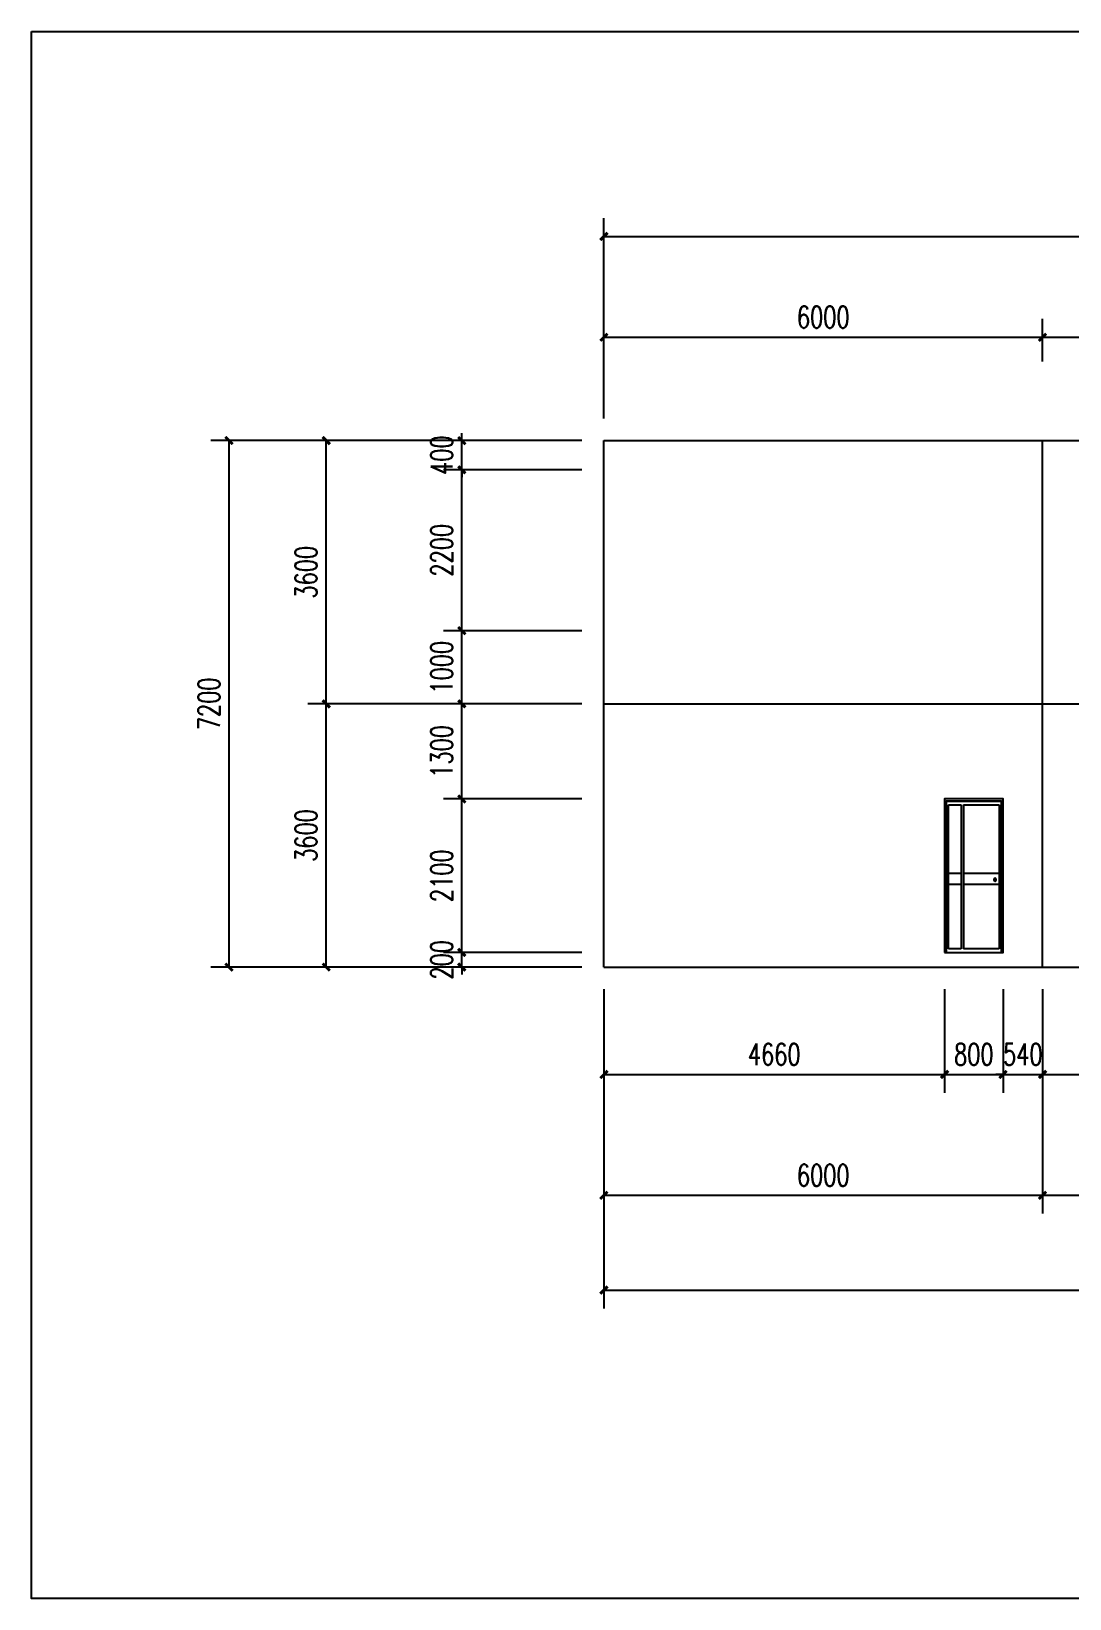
# Model space of a CAD drawing. Extents: x -76502 to 88679, y -12865 to 57615.
# Drawn here: x -76502 to -62298, y -12865 to 8567 of the extents above; entities that cross this region are included whole.
import ezdxf

# ---------------------------------------------------------------- set-up
doc = ezdxf.new("R2010")
doc.units = 0
doc.header["$LTSCALE"] = 1000
doc.header["$MEASUREMENT"] = 0
for name, color, linetype in [('AXIS_TEXT', 7, 'Continuous'), ('E_WINDOW', 4, 'Continuous'), ('edge', 180, 'Continuous'), ('GTV3_ELEV_OPENING', 7, 'Continuous'), ('PUB_DIM', 3, 'Continuous')]:
    doc.layers.add(name, color=color, linetype=linetype)
doc.styles.add('_TCH_DIM_T3', font='SIMPLEX', dxfattribs={"width": 0.705882, "bigfont": 'GBCBIG'})
doc.dimstyles.new('_TCH_ARCH&&100', dxfattribs={"dimtxt": 297.5, "dimasz": 100, "dimexe": 250, "dimexo": 300, "dimgap": 126.25, "dimtad": 1, "dimdec": 0, "dimtxsty": '_TCH_DIM_T3', "dimblk": 'ARCHTICK', "dimcen": 2.5, "dimclrt": 7, "dimazin": 2, "dimtfac": 1, "dimtdec": 0, "dimtix": 1, "dimtmove": 2, "dimatfit": 3, "dimfxl": 100})

# ---------------------------------------------------------------- blocks, each defined once
blk = doc.blocks.new('_ArchTick')
at = {"color": 0, "linetype": 'ByBlock', "const_width": 0.4}
blk.add_lwpolyline([(-0.5, -0.5), (0.5, 0.5)], dxfattribs=at)
blk = doc.blocks.new('*D135')
at = {"layer": 'Defpoints', "color": 0, "transparency": 16777216}
for p in [(-73797, 2971), (-68669, 2971), (-68669, -4229)]:
    blk.add_point(p, dxfattribs=at)
at = {"layer": 'PUB_DIM', "color": 0, "lineweight": -2, "transparency": 16777216}
for p, q in [((-68969, 2971), (-74047, 2971)), ((-73797, -4229), (-73797, 2971)), ((-68969, -4229), (-74047, -4229))]:
    blk.add_line(p, q, dxfattribs=at)
at = {"layer": 'PUB_DIM', "color": 0, "lineweight": -2, "transparency": 16777216, "xscale": 100, "yscale": 100, "zscale": 100}
for p, rotation in [((-73797, 2971), 90), ((-73797, -4229), 270)]:
    blk.add_blockref('_ArchTick', p, dxfattribs=dict(at, rotation=rotation))
at = {"layer": 'PUB_DIM', "color": 7, "transparency": 16777216, "insert": (-74072, -629), "char_height": 297.5, "attachment_point": 5, "rotation": 90, "style": '_TCH_DIM_T3'}
blk.add_mtext('\\A1;7200', dxfattribs=at)
blk = doc.blocks.new('*D136')
at = {"layer": 'Defpoints', "color": 0, "transparency": 16777216}
for p in [(-72468, 2971), (-68669, 2971), (-68669, -629)]:
    blk.add_point(p, dxfattribs=at)
at = {"layer": 'PUB_DIM', "color": 0, "lineweight": -2, "transparency": 16777216}
for p, q in [((-68969, 2971), (-72718, 2971)), ((-72468, -629), (-72468, 2971)), ((-68969, -629), (-72718, -629))]:
    blk.add_line(p, q, dxfattribs=at)
at = {"layer": 'PUB_DIM', "color": 0, "lineweight": -2, "transparency": 16777216, "xscale": 100, "yscale": 100, "zscale": 100}
for p, rotation in [((-72468, 2971), 90), ((-72468, -629), 270)]:
    blk.add_blockref('_ArchTick', p, dxfattribs=dict(at, rotation=rotation))
at = {"layer": 'PUB_DIM', "color": 7, "transparency": 16777216, "insert": (-72743, 1171), "char_height": 297.5, "attachment_point": 5, "rotation": 90, "style": '_TCH_DIM_T3'}
blk.add_mtext('\\A1;3600', dxfattribs=at)
blk = doc.blocks.new('*D137')
at = {"layer": 'Defpoints', "color": 0, "transparency": 16777216}
for p in [(-72468, -629), (-68669, -629), (-68669, -4229)]:
    blk.add_point(p, dxfattribs=at)
at = {"layer": 'PUB_DIM', "color": 0, "lineweight": -2, "transparency": 16777216}
for p, q in [((-68969, -629), (-72718, -629)), ((-72468, -4229), (-72468, -629)), ((-68969, -4229), (-72718, -4229))]:
    blk.add_line(p, q, dxfattribs=at)
at = {"layer": 'PUB_DIM', "color": 0, "lineweight": -2, "transparency": 16777216, "xscale": 100, "yscale": 100, "zscale": 100}
for p, rotation in [((-72468, -629), 90), ((-72468, -4229), 270)]:
    blk.add_blockref('_ArchTick', p, dxfattribs=dict(at, rotation=rotation))
at = {"layer": 'PUB_DIM', "color": 7, "transparency": 16777216, "insert": (-72743, -2429), "char_height": 297.5, "attachment_point": 5, "rotation": 90, "style": '_TCH_DIM_T3'}
blk.add_mtext('\\A1;3600', dxfattribs=at)
blk = doc.blocks.new('*D138')
at = {"layer": 'Defpoints', "color": 0, "transparency": 16777216}
for p in [(-70613, 2971), (-68669, 2971), (-68669, 2571)]:
    blk.add_point(p, dxfattribs=at)
at = {"layer": 'PUB_DIM', "color": 0, "lineweight": -2, "transparency": 16777216}
for p, q in [((-70613, 2971), (-70613, 3071)), ((-68969, 2971), (-70863, 2971)), ((-70613, 2571), (-70613, 2971)), ((-68969, 2571), (-70863, 2571)), ((-70613, 2571), (-70613, 2471))]:
    blk.add_line(p, q, dxfattribs=at)
at = {"layer": 'PUB_DIM', "color": 0, "lineweight": -2, "transparency": 16777216, "xscale": 100, "yscale": 100, "zscale": 100}
for p, rotation in [((-70613, 2971), 270), ((-70613, 2571), 90)]:
    blk.add_blockref('_ArchTick', p, dxfattribs=dict(at, rotation=rotation))
at = {"layer": 'PUB_DIM', "color": 7, "transparency": 16777216, "insert": (-70888, 2771), "char_height": 297.5, "attachment_point": 5, "rotation": 90, "style": '_TCH_DIM_T3'}
blk.add_mtext('\\A1;400', dxfattribs=at)
blk = doc.blocks.new('*D139')
at = {"layer": 'Defpoints', "color": 0, "transparency": 16777216}
for p in [(-70613, 2571), (-68669, 2571), (-68669, 371)]:
    blk.add_point(p, dxfattribs=at)
at = {"layer": 'PUB_DIM', "color": 0, "lineweight": -2, "transparency": 16777216}
for p, q in [((-68969, 2571), (-70863, 2571)), ((-70613, 371), (-70613, 2571)), ((-68969, 371), (-70863, 371))]:
    blk.add_line(p, q, dxfattribs=at)
at = {"layer": 'PUB_DIM', "color": 0, "lineweight": -2, "transparency": 16777216, "xscale": 100, "yscale": 100, "zscale": 100}
for p, rotation in [((-70613, 2571), 90), ((-70613, 371), 270)]:
    blk.add_blockref('_ArchTick', p, dxfattribs=dict(at, rotation=rotation))
at = {"layer": 'PUB_DIM', "color": 7, "transparency": 16777216, "insert": (-70888, 1471), "char_height": 297.5, "attachment_point": 5, "rotation": 90, "style": '_TCH_DIM_T3'}
blk.add_mtext('\\A1;2200', dxfattribs=at)
blk = doc.blocks.new('*D140')
at = {"layer": 'Defpoints', "color": 0, "transparency": 16777216}
for p in [(-70613, 371), (-68669, 371), (-68669, -629)]:
    blk.add_point(p, dxfattribs=at)
at = {"layer": 'PUB_DIM', "color": 0, "lineweight": -2, "transparency": 16777216}
for p, q in [((-68969, 371), (-70863, 371)), ((-70613, -629), (-70613, 371)), ((-68969, -629), (-70863, -629))]:
    blk.add_line(p, q, dxfattribs=at)
at = {"layer": 'PUB_DIM', "color": 0, "lineweight": -2, "transparency": 16777216, "xscale": 100, "yscale": 100, "zscale": 100}
for p, rotation in [((-70613, 371), 90), ((-70613, -629), 270)]:
    blk.add_blockref('_ArchTick', p, dxfattribs=dict(at, rotation=rotation))
at = {"layer": 'PUB_DIM', "color": 7, "transparency": 16777216, "insert": (-70888, -129), "char_height": 297.5, "attachment_point": 5, "rotation": 90, "style": '_TCH_DIM_T3'}
blk.add_mtext('\\A1;1000', dxfattribs=at)
blk = doc.blocks.new('*D141')
at = {"layer": 'Defpoints', "color": 0, "transparency": 16777216}
for p in [(-70613, -629), (-68669, -629), (-68669, -1929)]:
    blk.add_point(p, dxfattribs=at)
at = {"layer": 'PUB_DIM', "color": 0, "lineweight": -2, "transparency": 16777216}
for p, q in [((-68969, -629), (-70863, -629)), ((-70613, -1929), (-70613, -629)), ((-68969, -1929), (-70863, -1929))]:
    blk.add_line(p, q, dxfattribs=at)
at = {"layer": 'PUB_DIM', "color": 0, "lineweight": -2, "transparency": 16777216, "xscale": 100, "yscale": 100, "zscale": 100}
for p, rotation in [((-70613, -629), 90), ((-70613, -1929), 270)]:
    blk.add_blockref('_ArchTick', p, dxfattribs=dict(at, rotation=rotation))
at = {"layer": 'PUB_DIM', "color": 7, "transparency": 16777216, "insert": (-70888, -1279), "char_height": 297.5, "attachment_point": 5, "rotation": 90, "style": '_TCH_DIM_T3'}
blk.add_mtext('\\A1;1300', dxfattribs=at)
blk = doc.blocks.new('*D142')
at = {"layer": 'Defpoints', "color": 0, "transparency": 16777216}
for p in [(-70613, -1929), (-68669, -1929), (-68669, -4029)]:
    blk.add_point(p, dxfattribs=at)
at = {"layer": 'PUB_DIM', "color": 0, "lineweight": -2, "transparency": 16777216}
for p, q in [((-68969, -1929), (-70863, -1929)), ((-70613, -4029), (-70613, -1929)), ((-68969, -4029), (-70863, -4029))]:
    blk.add_line(p, q, dxfattribs=at)
at = {"layer": 'PUB_DIM', "color": 0, "lineweight": -2, "transparency": 16777216, "xscale": 100, "yscale": 100, "zscale": 100}
for p, rotation in [((-70613, -1929), 90), ((-70613, -4029), 270)]:
    blk.add_blockref('_ArchTick', p, dxfattribs=dict(at, rotation=rotation))
at = {"layer": 'PUB_DIM', "color": 7, "transparency": 16777216, "insert": (-70888, -2979), "char_height": 297.5, "attachment_point": 5, "rotation": 90, "style": '_TCH_DIM_T3'}
blk.add_mtext('\\A1;2100', dxfattribs=at)
blk = doc.blocks.new('*D143')
at = {"layer": 'Defpoints', "color": 0, "transparency": 16777216}
for p in [(-70613, -4029), (-68669, -4029), (-68669, -4229)]:
    blk.add_point(p, dxfattribs=at)
at = {"layer": 'PUB_DIM', "color": 0, "lineweight": -2, "transparency": 16777216}
for p, q in [((-68969, -4029), (-70863, -4029)), ((-70613, -4029), (-70613, -3929)), ((-70613, -4229), (-70613, -4029)), ((-68969, -4229), (-70863, -4229)), ((-70613, -4229), (-70613, -4329))]:
    blk.add_line(p, q, dxfattribs=at)
at = {"layer": 'PUB_DIM', "color": 0, "lineweight": -2, "transparency": 16777216, "xscale": 100, "yscale": 100, "zscale": 100}
for p, rotation in [((-70613, -4029), 270), ((-70613, -4229), 90)]:
    blk.add_blockref('_ArchTick', p, dxfattribs=dict(at, rotation=rotation))
at = {"layer": 'PUB_DIM', "color": 7, "transparency": 16777216, "insert": (-70888, -4129), "char_height": 297.5, "attachment_point": 5, "rotation": 90, "style": '_TCH_DIM_T3'}
blk.add_mtext('\\A1;200', dxfattribs=at)
blk = doc.blocks.new('*D144')
at = {"layer": 'Defpoints', "color": 0, "transparency": 16777216}
for p in [(-48669, 5763), (-68669, 2971), (-48669, 2971)]:
    blk.add_point(p, dxfattribs=at)
at = {"layer": 'PUB_DIM', "color": 0, "lineweight": -2, "transparency": 16777216}
for p, q in [((-68669, 3271), (-68669, 6013)), ((-48669, 3271), (-48669, 6013)), ((-68669, 5763), (-48669, 5763))]:
    blk.add_line(p, q, dxfattribs=at)
at = {"layer": 'PUB_DIM', "color": 0, "lineweight": -2, "transparency": 16777216, "xscale": 100, "yscale": 100, "zscale": 100, "rotation": 180}
blk.add_blockref('_ArchTick', (-68669, 5763), dxfattribs=at)
at = {"layer": 'PUB_DIM', "color": 0, "lineweight": -2, "transparency": 16777216, "xscale": 100, "yscale": 100, "zscale": 100}
blk.add_blockref('_ArchTick', (-48669, 5763), dxfattribs=at)
at = {"layer": 'PUB_DIM', "color": 7, "transparency": 16777216, "insert": (-58669, 6038), "char_height": 297.5, "attachment_point": 5, "style": '_TCH_DIM_T3'}
blk.add_mtext('\\A1;20000', dxfattribs=at)
blk = doc.blocks.new('*D149')
at = {"layer": 'Defpoints', "color": 0, "transparency": 16777216}
for p in [(-62669, 4384), (-68669, 3753), (-62669, 3753)]:
    blk.add_point(p, dxfattribs=at)
at = {"layer": 'PUB_DIM', "color": 0, "lineweight": -2, "transparency": 16777216}
for p, q in [((-68669, 4053), (-68669, 4634)), ((-62669, 4053), (-62669, 4634)), ((-68669, 4384), (-62669, 4384))]:
    blk.add_line(p, q, dxfattribs=at)
at = {"layer": 'PUB_DIM', "color": 0, "lineweight": -2, "transparency": 16777216, "xscale": 100, "yscale": 100, "zscale": 100, "rotation": 180}
blk.add_blockref('_ArchTick', (-68669, 4384), dxfattribs=at)
at = {"layer": 'PUB_DIM', "color": 0, "lineweight": -2, "transparency": 16777216, "xscale": 100, "yscale": 100, "zscale": 100}
blk.add_blockref('_ArchTick', (-62669, 4384), dxfattribs=at)
at = {"layer": 'PUB_DIM', "color": 7, "transparency": 16777216, "insert": (-65669, 4659), "char_height": 297.5, "attachment_point": 5, "style": '_TCH_DIM_T3'}
blk.add_mtext('\\A1;6000', dxfattribs=at)
blk = doc.blocks.new('*D150')
at = {"layer": 'Defpoints', "color": 0, "transparency": 16777216}
for p in [(-60829, 4384), (-62669, 3753), (-60829, 3753)]:
    blk.add_point(p, dxfattribs=at)
at = {"layer": 'PUB_DIM', "color": 0, "lineweight": -2, "transparency": 16777216}
for p, q in [((-62669, 4053), (-62669, 4634)), ((-60829, 4053), (-60829, 4634)), ((-62669, 4384), (-60829, 4384))]:
    blk.add_line(p, q, dxfattribs=at)
at = {"layer": 'PUB_DIM', "color": 0, "lineweight": -2, "transparency": 16777216, "xscale": 100, "yscale": 100, "zscale": 100, "rotation": 180}
blk.add_blockref('_ArchTick', (-62669, 4384), dxfattribs=at)
at = {"layer": 'PUB_DIM', "color": 0, "lineweight": -2, "transparency": 16777216, "xscale": 100, "yscale": 100, "zscale": 100}
blk.add_blockref('_ArchTick', (-60829, 4384), dxfattribs=at)
at = {"layer": 'PUB_DIM', "color": 7, "transparency": 16777216, "insert": (-61749, 4659), "char_height": 297.5, "attachment_point": 5, "style": '_TCH_DIM_T3'}
blk.add_mtext('\\A1;1840', dxfattribs=at)
blk = doc.blocks.new('*D151')
at = {"layer": 'Defpoints', "color": 0, "transparency": 16777216}
for p in [(-68669, -4229), (-48669, -4229), (-48669, -8646)]:
    blk.add_point(p, dxfattribs=at)
at = {"layer": 'PUB_DIM', "color": 0, "lineweight": -2, "transparency": 16777216}
for p, q in [((-68669, -4529), (-68669, -8896)), ((-48669, -4529), (-48669, -8896)), ((-68669, -8646), (-48669, -8646))]:
    blk.add_line(p, q, dxfattribs=at)
at = {"layer": 'PUB_DIM', "color": 0, "lineweight": -2, "transparency": 16777216, "xscale": 100, "yscale": 100, "zscale": 100, "rotation": 180}
blk.add_blockref('_ArchTick', (-68669, -8646), dxfattribs=at)
at = {"layer": 'PUB_DIM', "color": 0, "lineweight": -2, "transparency": 16777216, "xscale": 100, "yscale": 100, "zscale": 100}
blk.add_blockref('_ArchTick', (-48669, -8646), dxfattribs=at)
at = {"layer": 'PUB_DIM', "color": 7, "transparency": 16777216, "insert": (-58669, -8371), "char_height": 297.5, "attachment_point": 5, "style": '_TCH_DIM_T3'}
blk.add_mtext('\\A1;20000', dxfattribs=at)
blk = doc.blocks.new('*D152')
at = {"layer": 'Defpoints', "color": 0, "transparency": 16777216}
for p in [(-68669, -4229), (-62669, -4229), (-62669, -7349)]:
    blk.add_point(p, dxfattribs=at)
at = {"layer": 'PUB_DIM', "color": 0, "lineweight": -2, "transparency": 16777216}
for p, q in [((-68669, -4529), (-68669, -7599)), ((-62669, -4529), (-62669, -7599)), ((-68669, -7349), (-62669, -7349))]:
    blk.add_line(p, q, dxfattribs=at)
at = {"layer": 'PUB_DIM', "color": 0, "lineweight": -2, "transparency": 16777216, "xscale": 100, "yscale": 100, "zscale": 100, "rotation": 180}
blk.add_blockref('_ArchTick', (-68669, -7349), dxfattribs=at)
at = {"layer": 'PUB_DIM', "color": 0, "lineweight": -2, "transparency": 16777216, "xscale": 100, "yscale": 100, "zscale": 100}
blk.add_blockref('_ArchTick', (-62669, -7349), dxfattribs=at)
at = {"layer": 'PUB_DIM', "color": 7, "transparency": 16777216, "insert": (-65669, -7074), "char_height": 297.5, "attachment_point": 5, "style": '_TCH_DIM_T3'}
blk.add_mtext('\\A1;6000', dxfattribs=at)
blk = doc.blocks.new('*D153')
at = {"layer": 'Defpoints', "color": 0, "transparency": 16777216}
for p in [(-62669, -4229), (-48669, -4229), (-48669, -7349)]:
    blk.add_point(p, dxfattribs=at)
at = {"layer": 'PUB_DIM', "color": 0, "lineweight": -2, "transparency": 16777216}
for p, q in [((-62669, -4529), (-62669, -7599)), ((-48669, -4529), (-48669, -7599)), ((-62669, -7349), (-48669, -7349))]:
    blk.add_line(p, q, dxfattribs=at)
at = {"layer": 'PUB_DIM', "color": 0, "lineweight": -2, "transparency": 16777216, "xscale": 100, "yscale": 100, "zscale": 100, "rotation": 180}
blk.add_blockref('_ArchTick', (-62669, -7349), dxfattribs=at)
at = {"layer": 'PUB_DIM', "color": 0, "lineweight": -2, "transparency": 16777216, "xscale": 100, "yscale": 100, "zscale": 100}
blk.add_blockref('_ArchTick', (-48669, -7349), dxfattribs=at)
at = {"layer": 'PUB_DIM', "color": 7, "transparency": 16777216, "insert": (-55669, -7074), "char_height": 297.5, "attachment_point": 5, "style": '_TCH_DIM_T3'}
blk.add_mtext('\\A1;14000', dxfattribs=at)
blk = doc.blocks.new('*D156')
at = {"layer": 'Defpoints', "color": 0, "transparency": 16777216}
for p in [(-68669, -4229), (-64009, -4229), (-64009, -5697)]:
    blk.add_point(p, dxfattribs=at)
at = {"layer": 'PUB_DIM', "color": 0, "lineweight": -2, "transparency": 16777216}
for p, q in [((-68669, -4529), (-68669, -5947)), ((-64009, -4529), (-64009, -5947)), ((-68669, -5697), (-64009, -5697))]:
    blk.add_line(p, q, dxfattribs=at)
at = {"layer": 'PUB_DIM', "color": 0, "lineweight": -2, "transparency": 16777216, "xscale": 100, "yscale": 100, "zscale": 100, "rotation": 180}
blk.add_blockref('_ArchTick', (-68669, -5697), dxfattribs=at)
at = {"layer": 'PUB_DIM', "color": 0, "lineweight": -2, "transparency": 16777216, "xscale": 100, "yscale": 100, "zscale": 100}
blk.add_blockref('_ArchTick', (-64009, -5697), dxfattribs=at)
at = {"layer": 'PUB_DIM', "color": 7, "transparency": 16777216, "insert": (-66339, -5422), "char_height": 297.5, "attachment_point": 5, "style": '_TCH_DIM_T3'}
blk.add_mtext('\\A1;4660', dxfattribs=at)
blk = doc.blocks.new('*D157')
at = {"layer": 'Defpoints', "color": 0, "transparency": 16777216}
for p in [(-64009, -4229), (-63209, -4229), (-63209, -5697)]:
    blk.add_point(p, dxfattribs=at)
at = {"layer": 'PUB_DIM', "color": 0, "lineweight": -2, "transparency": 16777216}
for p, q in [((-64009, -4529), (-64009, -5947)), ((-63209, -4529), (-63209, -5947)), ((-64009, -5697), (-63209, -5697))]:
    blk.add_line(p, q, dxfattribs=at)
at = {"layer": 'PUB_DIM', "color": 0, "lineweight": -2, "transparency": 16777216, "xscale": 100, "yscale": 100, "zscale": 100, "rotation": 180}
blk.add_blockref('_ArchTick', (-64009, -5697), dxfattribs=at)
at = {"layer": 'PUB_DIM', "color": 0, "lineweight": -2, "transparency": 16777216, "xscale": 100, "yscale": 100, "zscale": 100}
blk.add_blockref('_ArchTick', (-63209, -5697), dxfattribs=at)
at = {"layer": 'PUB_DIM', "color": 7, "transparency": 16777216, "insert": (-63609, -5422), "char_height": 297.5, "attachment_point": 5, "style": '_TCH_DIM_T3'}
blk.add_mtext('\\A1;800', dxfattribs=at)
blk = doc.blocks.new('*D158')
at = {"layer": 'Defpoints', "color": 0, "transparency": 16777216}
for p in [(-63209, -4229), (-62669, -4229), (-62669, -5697)]:
    blk.add_point(p, dxfattribs=at)
at = {"layer": 'PUB_DIM', "color": 0, "lineweight": -2, "transparency": 16777216}
for p, q in [((-63209, -4529), (-63209, -5947)), ((-62669, -4529), (-62669, -5947)), ((-63209, -5697), (-63309, -5697)), ((-63209, -5697), (-62669, -5697)), ((-62669, -5697), (-62569, -5697))]:
    blk.add_line(p, q, dxfattribs=at)
at = {"layer": 'PUB_DIM', "color": 0, "lineweight": -2, "transparency": 16777216, "xscale": 100, "yscale": 100, "zscale": 100}
blk.add_blockref('_ArchTick', (-63209, -5697), dxfattribs=at)
at = {"layer": 'PUB_DIM', "color": 0, "lineweight": -2, "transparency": 16777216, "xscale": 100, "yscale": 100, "zscale": 100, "rotation": 180}
blk.add_blockref('_ArchTick', (-62669, -5697), dxfattribs=at)
at = {"layer": 'PUB_DIM', "color": 7, "transparency": 16777216, "insert": (-62939, -5422), "char_height": 297.5, "attachment_point": 5, "style": '_TCH_DIM_T3'}
blk.add_mtext('\\A1;540', dxfattribs=at)
blk = doc.blocks.new('*D159')
at = {"layer": 'Defpoints', "color": 0, "transparency": 16777216}
for p in [(-62669, -4229), (-60829, -4229), (-60829, -5697)]:
    blk.add_point(p, dxfattribs=at)
at = {"layer": 'PUB_DIM', "color": 0, "lineweight": -2, "transparency": 16777216}
for p, q in [((-62669, -4529), (-62669, -5947)), ((-60829, -4529), (-60829, -5947)), ((-62669, -5697), (-60829, -5697))]:
    blk.add_line(p, q, dxfattribs=at)
at = {"layer": 'PUB_DIM', "color": 0, "lineweight": -2, "transparency": 16777216, "xscale": 100, "yscale": 100, "zscale": 100, "rotation": 180}
blk.add_blockref('_ArchTick', (-62669, -5697), dxfattribs=at)
at = {"layer": 'PUB_DIM', "color": 0, "lineweight": -2, "transparency": 16777216, "xscale": 100, "yscale": 100, "zscale": 100}
blk.add_blockref('_ArchTick', (-60829, -5697), dxfattribs=at)
at = {"layer": 'PUB_DIM', "color": 7, "transparency": 16777216, "insert": (-61749, -5422), "char_height": 297.5, "attachment_point": 5, "style": '_TCH_DIM_T3'}
blk.add_mtext('\\A1;1840', dxfattribs=at)
blk = doc.blocks.new('$EWDLib$00000621')
for p, q in [((0, 0), (0, 2100)), ((0, 2100), (1200, 2100)), ((1170, 2070), (30, 2070)), ((30, 2070), (30, 0)), ((809, 2021), (79, 2021)), ((79, 2021), (79, 49)), ((809, 2021), (809, 49)), ((858, 2021), (858, 49)), ((1121, 2021), (858, 2021)), ((1121, 49), (1121, 2021)), ((1170, 0), (1170, 2070)), ((1200, 2100), (1200, 0)), ((79, 1080), (809, 1080)), ((858, 1080), (1121, 1080)), ((79, 929), (809, 929)), ((858, 929), (1121, 929)), ((1200, 0), (0, 0)), ((79, 49), (809, 49)), ((858, 49), (1121, 49))]:
    blk.add_line(p, q)
blk.add_lwpolyline([(30, 0), (30, 2070), (1170, 2070), (1170, 0)])
blk.add_circle((163, 995), 24.9)

msp = doc.modelspace()

# ---------------------------------------------------------------- linework, layer by layer
at = {"layer": 'AXIS_TEXT'}
for p, q in [((-68669.5, -4228.5), (-68669.5, 2971.5)), ((-68669.5, 2971.5), (-48669.5, 2971.5)), ((-62669.5, -4228.5), (-62669.5, 2971.5)), ((-68669.5, -628.5), (-48669.5, -628.5)), ((-68669.5, -4228.5), (-48669.5, -4228.5))]:
    msp.add_line(p, q, dxfattribs=at)
at = {"layer": 'edge'}
msp.add_lwpolyline([(-76501.6, 8567), (-42725.9, 8567), (-42725.9, -12864.6), (-76501.6, -12864.6)], close=True, dxfattribs=at)
at = {"layer": 'GTV3_ELEV_OPENING'}
msp.add_lwpolyline([(-64009.5, -4028.5), (-63209.5, -4028.5), (-63209.5, -1928.5), (-64009.5, -1928.5)], close=True, dxfattribs=at)

# ---------------------------------------------------------------- block references
at = {"layer": 'E_WINDOW', "xscale": 0.6666666666666707, "yscale": -1, "rotation": 180}
msp.add_blockref('$EWDLib$00000621', (-63209.5, -4028.5), dxfattribs=at)

# ---------------------------------------------------------------- dimensions: what is measured, and where the dimension line sits
at = {"layer": 'PUB_DIM'}
for p1, p2, distance, picture, middle in [((-68669.5, 2971.5), (-48669.5, 2971.5), 2791.7, '*D144', (-58669.5, 6038.2)), ((-68669.5, 3752.6), (-62669.5, 3752.6), 631.2, '*D149', (-65669.5, 4658.8)), ((-62669.5, 3752.6), (-60829.4, 3752.6), 631.2, '*D150', (-61749.4, 4658.8)), ((-68669.5, -4228.5), (-68669.5, 2971.5), 5127.8, '*D135', (-74072.3, -628.5)), ((-68669.5, -628.5), (-68669.5, 2971.5), 3798.2, '*D136', (-72742.6, 1171.5)), ((-68669.5, 2571.5), (-68669.5, 2971.5), 1943.7, '*D138', (-70888.2, 2771.5)), ((-68669.5, 371.5), (-68669.5, 2571.5), 1943.7, '*D139', (-70888.2, 1471.5)), ((-68669.5, -628.5), (-68669.5, 371.5), 1943.7, '*D140', (-70888.2, -128.5)), ((-68669.5, -4228.5), (-68669.5, -628.5), 3798.2, '*D137', (-72742.6, -2428.5)), ((-68669.5, -1928.5), (-68669.5, -628.5), 1943.7, '*D141', (-70888.2, -1278.5)), ((-68669.5, -4028.5), (-68669.5, -1928.5), 1943.7, '*D142', (-70888.2, -2978.5)), ((-68669.5, -4228.5), (-68669.5, -4028.5), 1943.7, '*D143', (-70888.2, -4128.5)), ((-68669.5, -4228.5), (-48669.5, -4228.5), -4417.8, '*D151', (-58669.5, -8371.3)), ((-68669.5, -4228.5), (-62669.5, -4228.5), -3120.2, '*D152', (-65669.5, -7073.7)), ((-68669.5, -4228.5), (-64009.5, -4228.5), -1468.2, '*D156', (-66339.5, -5421.7)), ((-64009.5, -4228.5), (-63209.5, -4228.5), -1468.2, '*D157', (-63609.5, -5421.7)), ((-63209.5, -4228.5), (-62669.5, -4228.5), -1468.2, '*D158', (-62939.5, -5421.7)), ((-62669.5, -4228.5), (-48669.5, -4228.5), -3120.2, '*D153', (-55669.5, -7073.7)), ((-62669.5, -4228.5), (-60829.4, -4228.5), -1468.2, '*D159', (-61749.4, -5421.7))]:
    dim = msp.add_aligned_dim(p1=p1, p2=p2, distance=distance, dimstyle='_TCH_ARCH&&100', dxfattribs=at)
    dim.commit()
    dim.dimension.update_dxf_attribs({"geometry": picture, "text_midpoint": middle})

doc.saveas('drawing.dxf')
